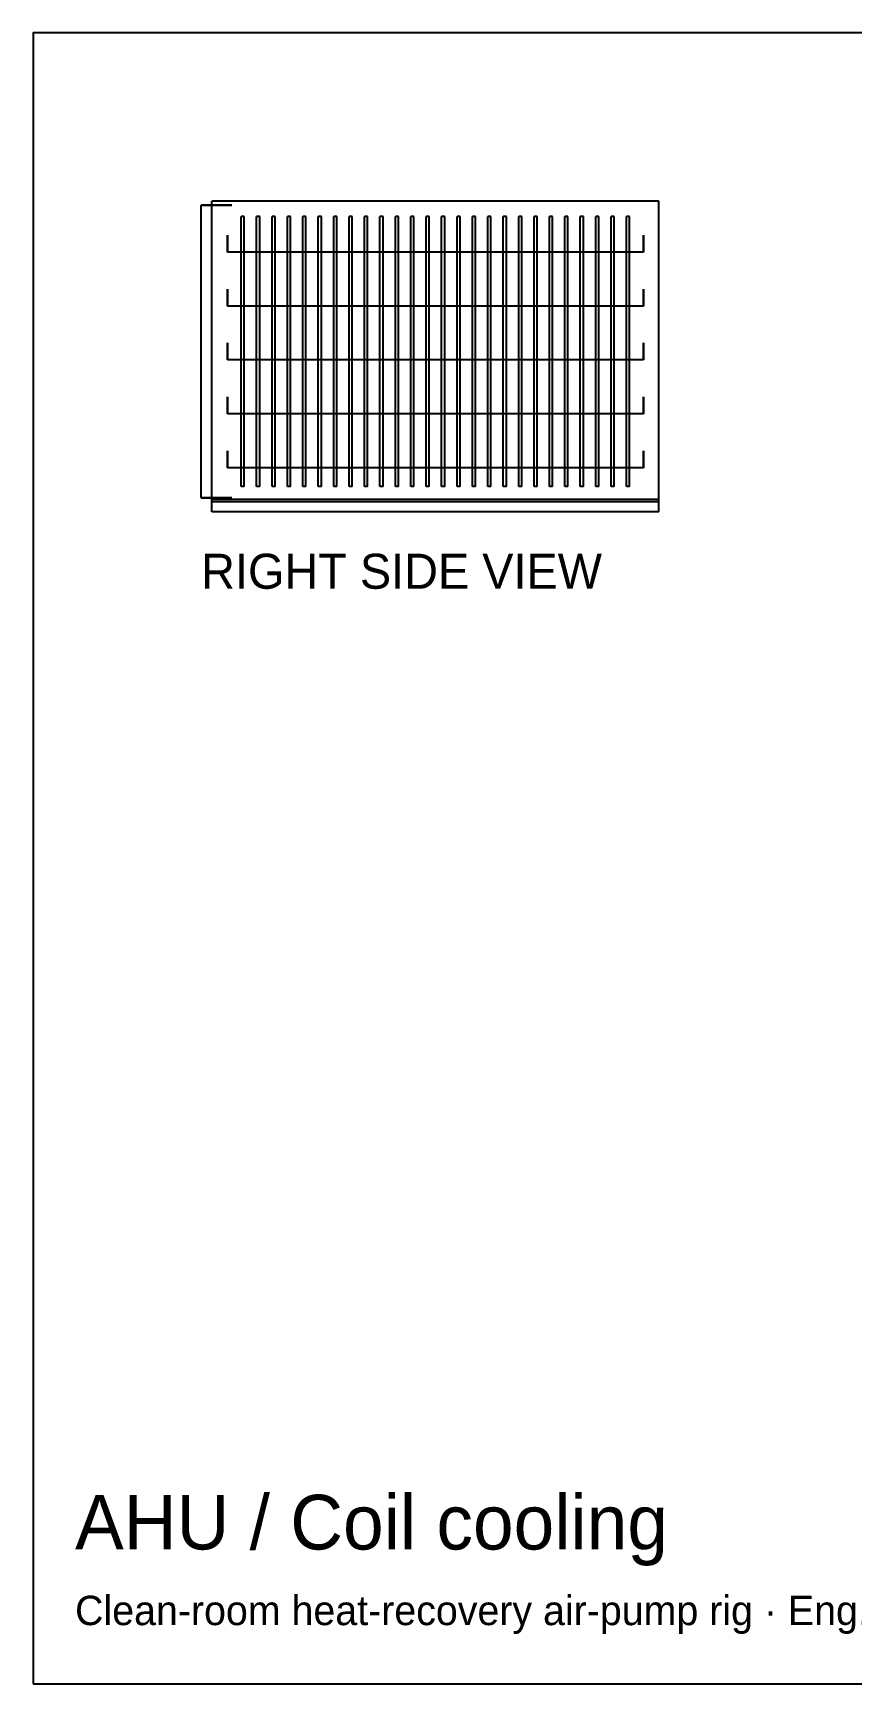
# Model space of a CAD drawing. Header units: millimetres. Extents: x -253 to -131, y -51 to 67.
# Drawn here: x -252.8 to -194.3, y -51 to 66.8 of the extents above; entities that cross this region are included whole.
import ezdxf

# ---------------------------------------------------------------- set-up
doc = ezdxf.new("R2010")
doc.units = ezdxf.units.MM
for name, color, linetype in [('BORDER', 7, 'Continuous'), ('HIDDEN', 8, 'Continuous'), ('TEXT', 5, 'Continuous'), ('VISIBLE', 7, 'Continuous')]:
    doc.layers.add(name, color=color, linetype=linetype)

msp = doc.modelspace()

# ---------------------------------------------------------------- linework, layer by layer
at = {"layer": 'BORDER'}
msp.add_lwpolyline([(-252.77, -51.03), (-167.9, -51.03), (-167.9, 66.81), (-252.77, 66.81)], close=True, dxfattribs=at)
at = {"layer": 'HIDDEN'}
for points in [[(-240.74, 54.53), (-240.77, 54.53)], [(-240.64, 54.53), (-240.74, 54.53)], [(-240.49, 54.53), (-240.64, 54.53)], [(-240.29, 54.53), (-240.49, 54.53)], [(-240.06, 54.53), (-240.29, 54.53)], [(-239.8, 54.53), (-240.06, 54.53)], [(-208.1, 54.8), (-240, 54.8)], [(-240, 33.35), (-240, 54.8)], [(-240, 54.53), (-239.8, 54.53)], [(-239.54, 54.53), (-239.8, 54.53)], [(-239.8, 54.53), (-239.54, 54.53)], [(-239.28, 54.53), (-239.54, 54.53)], [(-239.54, 54.53), (-239.28, 54.53)], [(-239.05, 54.53), (-239.28, 54.53)], [(-239.28, 54.53), (-239.05, 54.53)], [(-238.85, 54.53), (-239.05, 54.53)], [(-239.05, 54.53), (-238.85, 54.53)], [(-238.7, 54.53), (-238.85, 54.53)], [(-238.85, 54.53), (-238.7, 54.53)], [(-238.6, 54.53), (-238.7, 54.53)], [(-238.7, 54.53), (-238.6, 54.53)], [(-238.57, 54.53), (-238.6, 54.53)], [(-238.6, 54.53), (-238.57, 54.53)], [(-208.1, 33.35), (-208.1, 54.8)], [(-237.69, 53.7), (-237.91, 53.7)], [(-237.91, 34.45), (-237.91, 53.7)], [(-237.69, 53.7), (-237.91, 53.7)], [(-237.91, 34.45), (-237.91, 53.7)], [(-237.69, 34.45), (-237.69, 53.7)], [(-237.69, 34.45), (-237.69, 53.7)], [(-236.59, 53.7), (-236.81, 53.7)], [(-236.81, 34.45), (-236.81, 53.7)], [(-236.59, 53.7), (-236.81, 53.7)], [(-236.81, 34.45), (-236.81, 53.7)], [(-236.59, 34.45), (-236.59, 53.7)], [(-236.59, 34.45), (-236.59, 53.7)], [(-235.49, 53.7), (-235.71, 53.7)], [(-235.71, 34.45), (-235.71, 53.7)], [(-235.49, 53.7), (-235.71, 53.7)], [(-235.71, 34.45), (-235.71, 53.7)], [(-235.49, 34.45), (-235.49, 53.7)], [(-235.49, 34.45), (-235.49, 53.7)], [(-234.39, 53.7), (-234.61, 53.7)], [(-234.61, 34.45), (-234.61, 53.7)], [(-234.39, 53.7), (-234.61, 53.7)], [(-234.61, 34.45), (-234.61, 53.7)], [(-234.39, 34.45), (-234.39, 53.7)], [(-234.39, 34.45), (-234.39, 53.7)], [(-233.29, 53.7), (-233.51, 53.7)], [(-233.51, 34.45), (-233.51, 53.7)], [(-233.29, 53.7), (-233.51, 53.7)], [(-233.51, 34.45), (-233.51, 53.7)], [(-233.29, 34.45), (-233.29, 53.7)], [(-233.29, 34.45), (-233.29, 53.7)], [(-232.19, 53.7), (-232.41, 53.7)], [(-232.41, 34.45), (-232.41, 53.7)], [(-232.19, 53.7), (-232.41, 53.7)], [(-232.41, 34.45), (-232.41, 53.7)], [(-232.19, 34.45), (-232.19, 53.7)], [(-232.19, 34.45), (-232.19, 53.7)], [(-231.09, 53.7), (-231.31, 53.7)], [(-231.31, 34.45), (-231.31, 53.7)], [(-231.09, 53.7), (-231.31, 53.7)], [(-231.31, 34.45), (-231.31, 53.7)], [(-231.09, 34.45), (-231.09, 53.7)], [(-231.09, 34.45), (-231.09, 53.7)], [(-229.99, 53.7), (-230.21, 53.7)], [(-230.21, 34.45), (-230.21, 53.7)], [(-229.99, 53.7), (-230.21, 53.7)], [(-230.21, 34.45), (-230.21, 53.7)], [(-229.99, 34.45), (-229.99, 53.7)], [(-229.99, 34.45), (-229.99, 53.7)], [(-228.89, 53.7), (-229.11, 53.7)], [(-229.11, 34.45), (-229.11, 53.7)], [(-228.89, 53.7), (-229.11, 53.7)], [(-229.11, 34.45), (-229.11, 53.7)], [(-228.89, 34.45), (-228.89, 53.7)], [(-228.89, 34.45), (-228.89, 53.7)], [(-227.79, 53.7), (-228.01, 53.7)], [(-228.01, 34.45), (-228.01, 53.7)], [(-227.79, 53.7), (-228.01, 53.7)], [(-228.01, 34.45), (-228.01, 53.7)], [(-227.79, 34.45), (-227.79, 53.7)], [(-227.79, 34.45), (-227.79, 53.7)], [(-226.69, 53.7), (-226.91, 53.7)], [(-226.91, 34.45), (-226.91, 53.7)], [(-226.69, 53.7), (-226.91, 53.7)], [(-226.91, 34.45), (-226.91, 53.7)], [(-226.69, 34.45), (-226.69, 53.7)], [(-226.69, 34.45), (-226.69, 53.7)], [(-225.59, 53.7), (-225.81, 53.7)], [(-225.81, 34.45), (-225.81, 53.7)], [(-225.59, 53.7), (-225.81, 53.7)], [(-225.81, 34.45), (-225.81, 53.7)], [(-225.59, 34.45), (-225.59, 53.7)], [(-225.59, 34.45), (-225.59, 53.7)], [(-224.49, 53.7), (-224.71, 53.7)], [(-224.71, 34.45), (-224.71, 53.7)], [(-224.49, 53.7), (-224.71, 53.7)], [(-224.71, 34.45), (-224.71, 53.7)], [(-224.49, 34.45), (-224.49, 53.7)], [(-224.49, 34.45), (-224.49, 53.7)], [(-223.39, 53.7), (-223.61, 53.7)], [(-223.61, 34.45), (-223.61, 53.7)], [(-223.39, 53.7), (-223.61, 53.7)], [(-223.61, 34.45), (-223.61, 53.7)], [(-223.39, 34.45), (-223.39, 53.7)], [(-223.39, 34.45), (-223.39, 53.7)], [(-222.29, 53.7), (-222.51, 53.7)], [(-222.51, 34.45), (-222.51, 53.7)], [(-222.29, 53.7), (-222.51, 53.7)], [(-222.51, 34.45), (-222.51, 53.7)], [(-222.29, 34.45), (-222.29, 53.7)], [(-222.29, 34.45), (-222.29, 53.7)], [(-221.19, 53.7), (-221.41, 53.7)], [(-221.41, 34.45), (-221.41, 53.7)], [(-221.19, 53.7), (-221.41, 53.7)], [(-221.41, 34.45), (-221.41, 53.7)], [(-221.19, 34.45), (-221.19, 53.7)], [(-221.19, 34.45), (-221.19, 53.7)], [(-220.09, 53.7), (-220.31, 53.7)], [(-220.31, 34.45), (-220.31, 53.7)], [(-220.09, 53.7), (-220.31, 53.7)], [(-220.31, 34.45), (-220.31, 53.7)], [(-220.09, 34.45), (-220.09, 53.7)], [(-220.09, 34.45), (-220.09, 53.7)], [(-218.99, 53.7), (-219.21, 53.7)], [(-219.21, 34.45), (-219.21, 53.7)], [(-218.99, 53.7), (-219.21, 53.7)], [(-219.21, 34.45), (-219.21, 53.7)], [(-218.99, 34.45), (-218.99, 53.7)], [(-218.99, 34.45), (-218.99, 53.7)], [(-217.89, 53.7), (-218.11, 53.7)], [(-218.11, 34.45), (-218.11, 53.7)], [(-217.89, 53.7), (-218.11, 53.7)], [(-218.11, 34.45), (-218.11, 53.7)], [(-217.89, 34.45), (-217.89, 53.7)], [(-217.89, 34.45), (-217.89, 53.7)], [(-216.79, 53.7), (-217.01, 53.7)], [(-217.01, 34.45), (-217.01, 53.7)], [(-216.79, 53.7), (-217.01, 53.7)], [(-217.01, 34.45), (-217.01, 53.7)], [(-216.79, 34.45), (-216.79, 53.7)], [(-216.79, 34.45), (-216.79, 53.7)], [(-215.69, 53.7), (-215.91, 53.7)], [(-215.91, 34.45), (-215.91, 53.7)], [(-215.69, 53.7), (-215.91, 53.7)], [(-215.91, 34.45), (-215.91, 53.7)], [(-215.69, 34.45), (-215.69, 53.7)], [(-215.69, 34.45), (-215.69, 53.7)], [(-214.59, 53.7), (-214.81, 53.7)], [(-214.81, 34.45), (-214.81, 53.7)], [(-214.59, 53.7), (-214.81, 53.7)], [(-214.81, 34.45), (-214.81, 53.7)], [(-214.59, 34.45), (-214.59, 53.7)], [(-214.59, 34.45), (-214.59, 53.7)], [(-213.49, 53.7), (-213.71, 53.7)], [(-213.71, 34.45), (-213.71, 53.7)], [(-213.49, 53.7), (-213.71, 53.7)], [(-213.71, 34.45), (-213.71, 53.7)], [(-213.49, 34.45), (-213.49, 53.7)], [(-213.49, 34.45), (-213.49, 53.7)], [(-212.39, 53.7), (-212.61, 53.7)], [(-212.61, 34.45), (-212.61, 53.7)], [(-212.39, 53.7), (-212.61, 53.7)], [(-212.61, 34.45), (-212.61, 53.7)], [(-212.39, 34.45), (-212.39, 53.7)], [(-212.39, 34.45), (-212.39, 53.7)], [(-211.29, 53.7), (-211.51, 53.7)], [(-211.51, 34.45), (-211.51, 53.7)], [(-211.29, 53.7), (-211.51, 53.7)], [(-211.51, 34.45), (-211.51, 53.7)], [(-211.29, 34.45), (-211.29, 53.7)], [(-211.29, 34.45), (-211.29, 53.7)], [(-210.19, 53.7), (-210.41, 53.7)], [(-210.41, 34.45), (-210.41, 53.7)], [(-210.19, 53.7), (-210.41, 53.7)], [(-210.41, 34.45), (-210.41, 53.7)], [(-210.19, 34.45), (-210.19, 53.7)], [(-210.19, 34.45), (-210.19, 53.7)], [(-238.9, 52.38), (-238.9, 52.37)], [(-238.9, 52.37), (-238.9, 52.38)], [(-238.9, 52.38), (-238.9, 52.37)], [(-238.9, 52.37), (-238.9, 52.38)], [(-238.9, 52.38), (-238.9, 52.37)], [(-238.9, 52.37), (-238.9, 52.38)], [(-238.9, 52.37), (-238.9, 52.32)], [(-238.9, 52.32), (-238.9, 52.37)], [(-238.9, 52.37), (-238.9, 52.32)], [(-238.9, 52.32), (-238.9, 52.37)], [(-238.9, 52.37), (-238.9, 52.32)], [(-238.9, 52.32), (-238.9, 52.37)], [(-238.9, 52.32), (-238.9, 52.23)], [(-238.9, 52.23), (-238.9, 52.32)], [(-238.9, 52.32), (-238.9, 52.23)], [(-238.9, 52.23), (-238.9, 52.32)], [(-238.9, 52.32), (-238.9, 52.23)], [(-238.9, 52.23), (-238.9, 52.32)], [(-238.9, 52.23), (-238.9, 52.12)], [(-238.9, 52.12), (-238.9, 52.23)], [(-238.9, 52.23), (-238.9, 52.12)], [(-238.9, 52.12), (-238.9, 52.23)], [(-238.9, 52.23), (-238.9, 52.12)], [(-238.9, 52.12), (-238.9, 52.23)], [(-238.9, 52.12), (-238.9, 51.99)], [(-238.9, 51.99), (-238.9, 52.12)], [(-238.9, 52.12), (-238.9, 51.99)], [(-238.9, 51.99), (-238.9, 52.12)], [(-238.9, 52.12), (-238.9, 51.99)], [(-238.9, 51.99), (-238.9, 52.12)], [(-238.9, 51.99), (-238.9, 51.85)], [(-238.9, 51.85), (-238.9, 51.99)], [(-238.9, 51.99), (-238.9, 51.85)], [(-238.9, 51.85), (-238.9, 51.99)], [(-238.9, 51.99), (-238.9, 51.85)], [(-238.9, 51.85), (-238.9, 51.99)], [(-238.9, 51.85), (-238.9, 51.71)], [(-238.9, 51.71), (-238.9, 51.85)], [(-238.9, 51.85), (-238.9, 51.71)], [(-238.9, 51.71), (-238.9, 51.85)], [(-238.9, 51.85), (-238.9, 51.71)], [(-238.9, 51.71), (-238.9, 51.85)], [(-209.2, 52.38), (-209.2, 52.37)], [(-209.2, 52.37), (-209.2, 52.38)], [(-209.2, 52.38), (-209.2, 52.37)], [(-209.2, 52.37), (-209.2, 52.38)], [(-209.2, 52.38), (-209.2, 52.37)], [(-209.2, 52.37), (-209.2, 52.38)], [(-209.2, 52.37), (-209.2, 52.32)], [(-209.2, 52.32), (-209.2, 52.37)], [(-209.2, 52.37), (-209.2, 52.32)], [(-209.2, 52.32), (-209.2, 52.37)], [(-209.2, 52.37), (-209.2, 52.32)], [(-209.2, 52.32), (-209.2, 52.37)], [(-209.2, 52.32), (-209.2, 52.23)], [(-209.2, 52.23), (-209.2, 52.32)], [(-209.2, 52.32), (-209.2, 52.23)], [(-209.2, 52.23), (-209.2, 52.32)], [(-209.2, 52.32), (-209.2, 52.23)], [(-209.2, 52.23), (-209.2, 52.32)], [(-209.2, 52.23), (-209.2, 52.12)], [(-209.2, 52.12), (-209.2, 52.23)], [(-209.2, 52.23), (-209.2, 52.12)], [(-209.2, 52.12), (-209.2, 52.23)], [(-209.2, 52.23), (-209.2, 52.12)], [(-209.2, 52.12), (-209.2, 52.23)], [(-209.2, 52.12), (-209.2, 51.99)], [(-209.2, 51.99), (-209.2, 52.12)], [(-209.2, 52.12), (-209.2, 51.99)], [(-209.2, 51.99), (-209.2, 52.12)], [(-209.2, 52.12), (-209.2, 51.99)], [(-209.2, 51.99), (-209.2, 52.12)], [(-209.2, 51.99), (-209.2, 51.85)], [(-209.2, 51.85), (-209.2, 51.99)], [(-209.2, 51.99), (-209.2, 51.85)], [(-209.2, 51.85), (-209.2, 51.99)], [(-209.2, 51.99), (-209.2, 51.85)], [(-209.2, 51.85), (-209.2, 51.99)], [(-209.2, 51.85), (-209.2, 51.71)], [(-209.2, 51.71), (-209.2, 51.85)], [(-209.2, 51.85), (-209.2, 51.71)], [(-209.2, 51.71), (-209.2, 51.85)], [(-209.2, 51.85), (-209.2, 51.71)], [(-209.2, 51.71), (-209.2, 51.85)], [(-238.9, 51.71), (-238.9, 51.57)], [(-238.9, 51.57), (-238.9, 51.71)], [(-238.9, 51.71), (-238.9, 51.57)], [(-238.9, 51.57), (-238.9, 51.71)], [(-238.9, 51.71), (-238.9, 51.57)], [(-238.9, 51.57), (-238.9, 51.71)], [(-238.9, 51.57), (-238.9, 51.44)], [(-238.9, 51.44), (-238.9, 51.57)], [(-238.9, 51.57), (-238.9, 51.44)], [(-238.9, 51.44), (-238.9, 51.57)], [(-238.9, 51.57), (-238.9, 51.44)], [(-238.9, 51.44), (-238.9, 51.57)], [(-238.9, 51.44), (-238.9, 51.33)], [(-238.9, 51.33), (-238.9, 51.44)], [(-238.9, 51.44), (-238.9, 51.33)], [(-238.9, 51.33), (-238.9, 51.44)], [(-238.9, 51.44), (-238.9, 51.33)], [(-238.9, 51.33), (-238.9, 51.44)], [(-238.9, 51.33), (-238.9, 51.24)], [(-238.9, 51.24), (-238.9, 51.33)], [(-238.9, 51.33), (-238.9, 51.24)], [(-238.9, 51.24), (-238.9, 51.33)], [(-238.9, 51.33), (-238.9, 51.24)], [(-238.9, 51.24), (-238.9, 51.33)], [(-238.9, 51.24), (-238.9, 51.19)], [(-238.9, 51.19), (-238.9, 51.24)], [(-238.9, 51.24), (-238.9, 51.19)], [(-238.9, 51.19), (-238.9, 51.24)], [(-238.9, 51.24), (-238.9, 51.19)], [(-238.9, 51.19), (-238.9, 51.24)], [(-238.9, 51.19), (-238.9, 51.17)], [(-238.9, 51.17), (-238.9, 51.19)], [(-238.9, 51.19), (-238.9, 51.17)], [(-238.9, 51.17), (-238.9, 51.19)], [(-238.9, 51.19), (-238.9, 51.17)], [(-238.9, 51.17), (-238.9, 51.19)], [(-209.2, 51.17), (-238.9, 51.17)], [(-209.2, 51.17), (-238.9, 51.17)], [(-209.2, 51.17), (-238.9, 51.17)], [(-209.2, 51.71), (-209.2, 51.57)], [(-209.2, 51.57), (-209.2, 51.71)], [(-209.2, 51.71), (-209.2, 51.57)], [(-209.2, 51.57), (-209.2, 51.71)], [(-209.2, 51.71), (-209.2, 51.57)], [(-209.2, 51.57), (-209.2, 51.71)], [(-209.2, 51.57), (-209.2, 51.44)], [(-209.2, 51.44), (-209.2, 51.57)], [(-209.2, 51.57), (-209.2, 51.44)], [(-209.2, 51.44), (-209.2, 51.57)], [(-209.2, 51.57), (-209.2, 51.44)], [(-209.2, 51.44), (-209.2, 51.57)], [(-209.2, 51.44), (-209.2, 51.33)], [(-209.2, 51.33), (-209.2, 51.44)], [(-209.2, 51.44), (-209.2, 51.33)], [(-209.2, 51.33), (-209.2, 51.44)], [(-209.2, 51.44), (-209.2, 51.33)], [(-209.2, 51.33), (-209.2, 51.44)], [(-209.2, 51.33), (-209.2, 51.24)], [(-209.2, 51.24), (-209.2, 51.33)], [(-209.2, 51.33), (-209.2, 51.24)], [(-209.2, 51.24), (-209.2, 51.33)], [(-209.2, 51.33), (-209.2, 51.24)], [(-209.2, 51.24), (-209.2, 51.33)], [(-209.2, 51.24), (-209.2, 51.19)], [(-209.2, 51.19), (-209.2, 51.24)], [(-209.2, 51.24), (-209.2, 51.19)], [(-209.2, 51.19), (-209.2, 51.24)], [(-209.2, 51.24), (-209.2, 51.19)], [(-209.2, 51.19), (-209.2, 51.24)], [(-209.2, 51.19), (-209.2, 51.17)], [(-209.2, 51.17), (-209.2, 51.19)], [(-209.2, 51.19), (-209.2, 51.17)], [(-209.2, 51.17), (-209.2, 51.19)], [(-209.2, 51.19), (-209.2, 51.17)], [(-209.2, 51.17), (-209.2, 51.19)], [(-238.9, 48.53), (-238.9, 48.52)], [(-238.9, 48.52), (-238.9, 48.53)], [(-238.9, 48.53), (-238.9, 48.52)], [(-238.9, 48.52), (-238.9, 48.53)], [(-238.9, 48.53), (-238.9, 48.52)], [(-238.9, 48.52), (-238.9, 48.53)], [(-238.9, 48.52), (-238.9, 48.47)], [(-238.9, 48.47), (-238.9, 48.52)], [(-238.9, 48.52), (-238.9, 48.47)], [(-238.9, 48.47), (-238.9, 48.52)], [(-238.9, 48.52), (-238.9, 48.47)], [(-238.9, 48.47), (-238.9, 48.52)], [(-238.9, 48.47), (-238.9, 48.38)], [(-238.9, 48.38), (-238.9, 48.47)], [(-238.9, 48.47), (-238.9, 48.38)], [(-238.9, 48.38), (-238.9, 48.47)], [(-238.9, 48.47), (-238.9, 48.38)], [(-238.9, 48.38), (-238.9, 48.47)], [(-238.9, 48.38), (-238.9, 48.27)], [(-238.9, 48.27), (-238.9, 48.38)], [(-238.9, 48.38), (-238.9, 48.27)], [(-238.9, 48.27), (-238.9, 48.38)], [(-238.9, 48.38), (-238.9, 48.27)], [(-238.9, 48.27), (-238.9, 48.38)], [(-209.2, 48.53), (-209.2, 48.52)], [(-209.2, 48.52), (-209.2, 48.53)], [(-209.2, 48.53), (-209.2, 48.52)], [(-209.2, 48.52), (-209.2, 48.53)], [(-209.2, 48.53), (-209.2, 48.52)], [(-209.2, 48.52), (-209.2, 48.53)], [(-209.2, 48.52), (-209.2, 48.47)], [(-209.2, 48.47), (-209.2, 48.52)], [(-209.2, 48.52), (-209.2, 48.47)], [(-209.2, 48.47), (-209.2, 48.52)], [(-209.2, 48.52), (-209.2, 48.47)], [(-209.2, 48.47), (-209.2, 48.52)], [(-209.2, 48.47), (-209.2, 48.38)], [(-209.2, 48.38), (-209.2, 48.47)], [(-209.2, 48.47), (-209.2, 48.38)], [(-209.2, 48.38), (-209.2, 48.47)], [(-209.2, 48.47), (-209.2, 48.38)], [(-209.2, 48.38), (-209.2, 48.47)], [(-209.2, 48.38), (-209.2, 48.27)], [(-209.2, 48.27), (-209.2, 48.38)], [(-209.2, 48.38), (-209.2, 48.27)], [(-209.2, 48.27), (-209.2, 48.38)], [(-209.2, 48.38), (-209.2, 48.27)], [(-209.2, 48.27), (-209.2, 48.38)], [(-238.9, 48.27), (-238.9, 48.14)], [(-238.9, 48.14), (-238.9, 48.27)], [(-238.9, 48.27), (-238.9, 48.14)], [(-238.9, 48.14), (-238.9, 48.27)], [(-238.9, 48.27), (-238.9, 48.14)], [(-238.9, 48.14), (-238.9, 48.27)], [(-238.9, 48.14), (-238.9, 48)], [(-238.9, 48), (-238.9, 48.14)], [(-238.9, 48.14), (-238.9, 48)], [(-238.9, 48), (-238.9, 48.14)], [(-238.9, 48.14), (-238.9, 48)], [(-238.9, 48), (-238.9, 48.14)], [(-238.9, 48), (-238.9, 47.86)], [(-238.9, 47.86), (-238.9, 48)], [(-238.9, 48), (-238.9, 47.86)], [(-238.9, 47.86), (-238.9, 48)], [(-238.9, 48), (-238.9, 47.86)], [(-238.9, 47.86), (-238.9, 48)], [(-238.9, 47.86), (-238.9, 47.72)], [(-238.9, 47.72), (-238.9, 47.86)], [(-238.9, 47.86), (-238.9, 47.72)], [(-238.9, 47.72), (-238.9, 47.86)], [(-238.9, 47.86), (-238.9, 47.72)], [(-238.9, 47.72), (-238.9, 47.86)], [(-238.9, 47.72), (-238.9, 47.59)], [(-238.9, 47.59), (-238.9, 47.72)], [(-238.9, 47.72), (-238.9, 47.59)], [(-238.9, 47.59), (-238.9, 47.72)], [(-238.9, 47.72), (-238.9, 47.59)], [(-238.9, 47.59), (-238.9, 47.72)], [(-238.9, 47.59), (-238.9, 47.48)], [(-238.9, 47.48), (-238.9, 47.59)], [(-238.9, 47.59), (-238.9, 47.48)], [(-238.9, 47.48), (-238.9, 47.59)], [(-238.9, 47.59), (-238.9, 47.48)], [(-238.9, 47.48), (-238.9, 47.59)], [(-238.9, 47.48), (-238.9, 47.39)], [(-238.9, 47.39), (-238.9, 47.48)], [(-238.9, 47.48), (-238.9, 47.39)], [(-238.9, 47.39), (-238.9, 47.48)], [(-238.9, 47.48), (-238.9, 47.39)], [(-238.9, 47.39), (-238.9, 47.48)], [(-238.9, 47.39), (-238.9, 47.34)], [(-238.9, 47.34), (-238.9, 47.39)], [(-238.9, 47.39), (-238.9, 47.34)], [(-238.9, 47.34), (-238.9, 47.39)], [(-238.9, 47.39), (-238.9, 47.34)], [(-238.9, 47.34), (-238.9, 47.39)], [(-238.9, 47.34), (-238.9, 47.32)], [(-238.9, 47.32), (-238.9, 47.34)], [(-238.9, 47.34), (-238.9, 47.32)], [(-238.9, 47.32), (-238.9, 47.34)], [(-238.9, 47.34), (-238.9, 47.32)], [(-238.9, 47.32), (-238.9, 47.34)], [(-209.2, 47.32), (-238.9, 47.32)], [(-209.2, 47.32), (-238.9, 47.32)], [(-209.2, 47.32), (-238.9, 47.32)], [(-209.2, 48.27), (-209.2, 48.14)], [(-209.2, 48.14), (-209.2, 48.27)], [(-209.2, 48.27), (-209.2, 48.14)], [(-209.2, 48.14), (-209.2, 48.27)], [(-209.2, 48.27), (-209.2, 48.14)], [(-209.2, 48.14), (-209.2, 48.27)], [(-209.2, 48.14), (-209.2, 48)], [(-209.2, 48), (-209.2, 48.14)], [(-209.2, 48.14), (-209.2, 48)], [(-209.2, 48), (-209.2, 48.14)], [(-209.2, 48.14), (-209.2, 48)], [(-209.2, 48), (-209.2, 48.14)], [(-209.2, 48), (-209.2, 47.86)], [(-209.2, 47.86), (-209.2, 48)], [(-209.2, 48), (-209.2, 47.86)], [(-209.2, 47.86), (-209.2, 48)], [(-209.2, 48), (-209.2, 47.86)], [(-209.2, 47.86), (-209.2, 48)], [(-209.2, 47.86), (-209.2, 47.72)], [(-209.2, 47.72), (-209.2, 47.86)], [(-209.2, 47.86), (-209.2, 47.72)], [(-209.2, 47.72), (-209.2, 47.86)], [(-209.2, 47.86), (-209.2, 47.72)], [(-209.2, 47.72), (-209.2, 47.86)], [(-209.2, 47.72), (-209.2, 47.59)], [(-209.2, 47.59), (-209.2, 47.72)], [(-209.2, 47.72), (-209.2, 47.59)], [(-209.2, 47.59), (-209.2, 47.72)], [(-209.2, 47.72), (-209.2, 47.59)], [(-209.2, 47.59), (-209.2, 47.72)], [(-209.2, 47.59), (-209.2, 47.48)], [(-209.2, 47.48), (-209.2, 47.59)], [(-209.2, 47.59), (-209.2, 47.48)], [(-209.2, 47.48), (-209.2, 47.59)], [(-209.2, 47.59), (-209.2, 47.48)], [(-209.2, 47.48), (-209.2, 47.59)], [(-209.2, 47.48), (-209.2, 47.39)], [(-209.2, 47.39), (-209.2, 47.48)], [(-209.2, 47.48), (-209.2, 47.39)], [(-209.2, 47.39), (-209.2, 47.48)], [(-209.2, 47.48), (-209.2, 47.39)], [(-209.2, 47.39), (-209.2, 47.48)], [(-209.2, 47.39), (-209.2, 47.34)], [(-209.2, 47.34), (-209.2, 47.39)], [(-209.2, 47.39), (-209.2, 47.34)], [(-209.2, 47.34), (-209.2, 47.39)], [(-209.2, 47.39), (-209.2, 47.34)], [(-209.2, 47.34), (-209.2, 47.39)], [(-209.2, 47.34), (-209.2, 47.32)], [(-209.2, 47.32), (-209.2, 47.34)], [(-209.2, 47.34), (-209.2, 47.32)], [(-209.2, 47.32), (-209.2, 47.34)], [(-209.2, 47.34), (-209.2, 47.32)], [(-209.2, 47.32), (-209.2, 47.34)], [(-238.9, 44.69), (-238.9, 44.67)], [(-238.9, 44.67), (-238.9, 44.69)], [(-238.9, 44.69), (-238.9, 44.67)], [(-238.9, 44.67), (-238.9, 44.69)], [(-238.9, 44.69), (-238.9, 44.67)], [(-238.9, 44.67), (-238.9, 44.69)], [(-238.9, 44.67), (-238.9, 44.62)], [(-238.9, 44.62), (-238.9, 44.67)], [(-238.9, 44.67), (-238.9, 44.62)], [(-238.9, 44.62), (-238.9, 44.67)], [(-238.9, 44.67), (-238.9, 44.62)], [(-238.9, 44.62), (-238.9, 44.67)], [(-238.9, 44.62), (-238.9, 44.53)], [(-238.9, 44.53), (-238.9, 44.62)], [(-238.9, 44.62), (-238.9, 44.53)], [(-238.9, 44.53), (-238.9, 44.62)], [(-238.9, 44.62), (-238.9, 44.53)], [(-238.9, 44.53), (-238.9, 44.62)], [(-238.9, 44.53), (-238.9, 44.42)], [(-238.9, 44.42), (-238.9, 44.53)], [(-238.9, 44.53), (-238.9, 44.42)], [(-238.9, 44.42), (-238.9, 44.53)], [(-238.9, 44.53), (-238.9, 44.42)], [(-238.9, 44.42), (-238.9, 44.53)], [(-238.9, 44.42), (-238.9, 44.29)], [(-238.9, 44.29), (-238.9, 44.42)], [(-238.9, 44.42), (-238.9, 44.29)], [(-238.9, 44.29), (-238.9, 44.42)], [(-238.9, 44.42), (-238.9, 44.29)], [(-238.9, 44.29), (-238.9, 44.42)], [(-238.9, 44.29), (-238.9, 44.15)], [(-238.9, 44.15), (-238.9, 44.29)], [(-238.9, 44.29), (-238.9, 44.15)], [(-238.9, 44.15), (-238.9, 44.29)], [(-238.9, 44.29), (-238.9, 44.15)], [(-238.9, 44.15), (-238.9, 44.29)], [(-238.9, 44.15), (-238.9, 44.01)], [(-238.9, 44.01), (-238.9, 44.15)], [(-238.9, 44.15), (-238.9, 44.01)], [(-238.9, 44.01), (-238.9, 44.15)], [(-238.9, 44.15), (-238.9, 44.01)], [(-238.9, 44.01), (-238.9, 44.15)], [(-238.9, 44.01), (-238.9, 43.87)], [(-238.9, 43.87), (-238.9, 44.01)], [(-238.9, 44.01), (-238.9, 43.87)], [(-238.9, 43.87), (-238.9, 44.01)], [(-238.9, 44.01), (-238.9, 43.87)], [(-238.9, 43.87), (-238.9, 44.01)], [(-238.9, 43.87), (-238.9, 43.74)], [(-238.9, 43.74), (-238.9, 43.87)], [(-238.9, 43.87), (-238.9, 43.74)], [(-238.9, 43.74), (-238.9, 43.87)], [(-238.9, 43.87), (-238.9, 43.74)], [(-238.9, 43.74), (-238.9, 43.87)], [(-238.9, 43.74), (-238.9, 43.63)], [(-238.9, 43.63), (-238.9, 43.74)], [(-238.9, 43.74), (-238.9, 43.63)], [(-238.9, 43.63), (-238.9, 43.74)], [(-238.9, 43.74), (-238.9, 43.63)], [(-238.9, 43.63), (-238.9, 43.74)], [(-238.9, 43.63), (-238.9, 43.54)], [(-238.9, 43.54), (-238.9, 43.63)], [(-238.9, 43.63), (-238.9, 43.54)], [(-238.9, 43.54), (-238.9, 43.63)], [(-238.9, 43.63), (-238.9, 43.54)], [(-238.9, 43.54), (-238.9, 43.63)], [(-209.2, 44.69), (-209.2, 44.67)], [(-209.2, 44.67), (-209.2, 44.69)], [(-209.2, 44.69), (-209.2, 44.67)], [(-209.2, 44.67), (-209.2, 44.69)], [(-209.2, 44.69), (-209.2, 44.67)], [(-209.2, 44.67), (-209.2, 44.69)], [(-209.2, 44.67), (-209.2, 44.62)], [(-209.2, 44.62), (-209.2, 44.67)], [(-209.2, 44.67), (-209.2, 44.62)], [(-209.2, 44.62), (-209.2, 44.67)], [(-209.2, 44.67), (-209.2, 44.62)], [(-209.2, 44.62), (-209.2, 44.67)], [(-209.2, 44.62), (-209.2, 44.53)], [(-209.2, 44.53), (-209.2, 44.62)], [(-209.2, 44.62), (-209.2, 44.53)], [(-209.2, 44.53), (-209.2, 44.62)], [(-209.2, 44.62), (-209.2, 44.53)], [(-209.2, 44.53), (-209.2, 44.62)], [(-209.2, 44.53), (-209.2, 44.42)], [(-209.2, 44.42), (-209.2, 44.53)], [(-209.2, 44.53), (-209.2, 44.42)], [(-209.2, 44.42), (-209.2, 44.53)], [(-209.2, 44.53), (-209.2, 44.42)], [(-209.2, 44.42), (-209.2, 44.53)], [(-209.2, 44.42), (-209.2, 44.29)], [(-209.2, 44.29), (-209.2, 44.42)], [(-209.2, 44.42), (-209.2, 44.29)], [(-209.2, 44.29), (-209.2, 44.42)], [(-209.2, 44.42), (-209.2, 44.29)], [(-209.2, 44.29), (-209.2, 44.42)], [(-209.2, 44.29), (-209.2, 44.15)], [(-209.2, 44.15), (-209.2, 44.29)], [(-209.2, 44.29), (-209.2, 44.15)], [(-209.2, 44.15), (-209.2, 44.29)], [(-209.2, 44.29), (-209.2, 44.15)], [(-209.2, 44.15), (-209.2, 44.29)], [(-209.2, 44.15), (-209.2, 44.01)], [(-209.2, 44.01), (-209.2, 44.15)], [(-209.2, 44.15), (-209.2, 44.01)], [(-209.2, 44.01), (-209.2, 44.15)], [(-209.2, 44.15), (-209.2, 44.01)], [(-209.2, 44.01), (-209.2, 44.15)], [(-209.2, 44.01), (-209.2, 43.87)], [(-209.2, 43.87), (-209.2, 44.01)], [(-209.2, 44.01), (-209.2, 43.87)], [(-209.2, 43.87), (-209.2, 44.01)], [(-209.2, 44.01), (-209.2, 43.87)], [(-209.2, 43.87), (-209.2, 44.01)], [(-209.2, 43.87), (-209.2, 43.74)], [(-209.2, 43.74), (-209.2, 43.87)], [(-209.2, 43.87), (-209.2, 43.74)], [(-209.2, 43.74), (-209.2, 43.87)], [(-209.2, 43.87), (-209.2, 43.74)], [(-209.2, 43.74), (-209.2, 43.87)], [(-209.2, 43.74), (-209.2, 43.63)], [(-209.2, 43.63), (-209.2, 43.74)], [(-209.2, 43.74), (-209.2, 43.63)], [(-209.2, 43.63), (-209.2, 43.74)], [(-209.2, 43.74), (-209.2, 43.63)], [(-209.2, 43.63), (-209.2, 43.74)], [(-209.2, 43.63), (-209.2, 43.54)], [(-209.2, 43.54), (-209.2, 43.63)], [(-209.2, 43.63), (-209.2, 43.54)], [(-209.2, 43.54), (-209.2, 43.63)], [(-209.2, 43.63), (-209.2, 43.54)], [(-209.2, 43.54), (-209.2, 43.63)], [(-238.9, 43.54), (-238.9, 43.49)], [(-238.9, 43.49), (-238.9, 43.54)], [(-238.9, 43.54), (-238.9, 43.49)], [(-238.9, 43.49), (-238.9, 43.54)], [(-238.9, 43.54), (-238.9, 43.49)], [(-238.9, 43.49), (-238.9, 43.54)], [(-238.9, 43.49), (-238.9, 43.48)], [(-238.9, 43.48), (-238.9, 43.49)], [(-238.9, 43.49), (-238.9, 43.48)], [(-238.9, 43.48), (-238.9, 43.49)], [(-238.9, 43.49), (-238.9, 43.48)], [(-238.9, 43.48), (-238.9, 43.49)], [(-209.2, 43.48), (-238.9, 43.48)], [(-209.2, 43.48), (-238.9, 43.48)], [(-209.2, 43.48), (-238.9, 43.48)], [(-209.2, 43.54), (-209.2, 43.49)], [(-209.2, 43.49), (-209.2, 43.54)], [(-209.2, 43.54), (-209.2, 43.49)], [(-209.2, 43.49), (-209.2, 43.54)], [(-209.2, 43.54), (-209.2, 43.49)], [(-209.2, 43.49), (-209.2, 43.54)], [(-209.2, 43.49), (-209.2, 43.48)], [(-209.2, 43.48), (-209.2, 43.49)], [(-209.2, 43.49), (-209.2, 43.48)], [(-209.2, 43.48), (-209.2, 43.49)], [(-209.2, 43.49), (-209.2, 43.48)], [(-209.2, 43.48), (-209.2, 43.49)], [(-238.9, 40.84), (-238.9, 40.82)], [(-238.9, 40.82), (-238.9, 40.84)], [(-238.9, 40.84), (-238.9, 40.82)], [(-238.9, 40.82), (-238.9, 40.84)], [(-238.9, 40.84), (-238.9, 40.82)], [(-238.9, 40.82), (-238.9, 40.84)], [(-238.9, 40.82), (-238.9, 40.77)], [(-238.9, 40.77), (-238.9, 40.82)], [(-238.9, 40.82), (-238.9, 40.77)], [(-238.9, 40.77), (-238.9, 40.82)], [(-238.9, 40.82), (-238.9, 40.77)], [(-238.9, 40.77), (-238.9, 40.82)], [(-238.9, 40.77), (-238.9, 40.68)], [(-238.9, 40.68), (-238.9, 40.77)], [(-238.9, 40.77), (-238.9, 40.68)], [(-238.9, 40.68), (-238.9, 40.77)], [(-238.9, 40.77), (-238.9, 40.68)], [(-238.9, 40.68), (-238.9, 40.77)], [(-238.9, 40.68), (-238.9, 40.57)], [(-238.9, 40.57), (-238.9, 40.68)], [(-238.9, 40.68), (-238.9, 40.57)], [(-238.9, 40.57), (-238.9, 40.68)], [(-238.9, 40.68), (-238.9, 40.57)], [(-238.9, 40.57), (-238.9, 40.68)], [(-238.9, 40.57), (-238.9, 40.44)], [(-238.9, 40.44), (-238.9, 40.57)], [(-238.9, 40.57), (-238.9, 40.44)], [(-238.9, 40.44), (-238.9, 40.57)], [(-238.9, 40.57), (-238.9, 40.44)], [(-238.9, 40.44), (-238.9, 40.57)], [(-238.9, 40.44), (-238.9, 40.3)], [(-238.9, 40.3), (-238.9, 40.44)], [(-238.9, 40.44), (-238.9, 40.3)], [(-238.9, 40.3), (-238.9, 40.44)], [(-238.9, 40.44), (-238.9, 40.3)], [(-238.9, 40.3), (-238.9, 40.44)], [(-238.9, 40.3), (-238.9, 40.16)], [(-238.9, 40.16), (-238.9, 40.3)], [(-238.9, 40.3), (-238.9, 40.16)], [(-238.9, 40.16), (-238.9, 40.3)], [(-238.9, 40.3), (-238.9, 40.16)], [(-238.9, 40.16), (-238.9, 40.3)], [(-238.9, 40.16), (-238.9, 40.02)], [(-238.9, 40.02), (-238.9, 40.16)], [(-238.9, 40.16), (-238.9, 40.02)], [(-238.9, 40.02), (-238.9, 40.16)], [(-238.9, 40.16), (-238.9, 40.02)], [(-238.9, 40.02), (-238.9, 40.16)], [(-209.2, 40.84), (-209.2, 40.82)], [(-209.2, 40.82), (-209.2, 40.84)], [(-209.2, 40.84), (-209.2, 40.82)], [(-209.2, 40.82), (-209.2, 40.84)], [(-209.2, 40.84), (-209.2, 40.82)], [(-209.2, 40.82), (-209.2, 40.84)], [(-209.2, 40.82), (-209.2, 40.77)], [(-209.2, 40.77), (-209.2, 40.82)], [(-209.2, 40.82), (-209.2, 40.77)], [(-209.2, 40.77), (-209.2, 40.82)], [(-209.2, 40.82), (-209.2, 40.77)], [(-209.2, 40.77), (-209.2, 40.82)], [(-209.2, 40.77), (-209.2, 40.68)], [(-209.2, 40.68), (-209.2, 40.77)], [(-209.2, 40.77), (-209.2, 40.68)], [(-209.2, 40.68), (-209.2, 40.77)], [(-209.2, 40.77), (-209.2, 40.68)], [(-209.2, 40.68), (-209.2, 40.77)], [(-209.2, 40.68), (-209.2, 40.57)], [(-209.2, 40.57), (-209.2, 40.68)], [(-209.2, 40.68), (-209.2, 40.57)], [(-209.2, 40.57), (-209.2, 40.68)], [(-209.2, 40.68), (-209.2, 40.57)], [(-209.2, 40.57), (-209.2, 40.68)], [(-209.2, 40.57), (-209.2, 40.44)], [(-209.2, 40.44), (-209.2, 40.57)], [(-209.2, 40.57), (-209.2, 40.44)], [(-209.2, 40.44), (-209.2, 40.57)], [(-209.2, 40.57), (-209.2, 40.44)], [(-209.2, 40.44), (-209.2, 40.57)], [(-209.2, 40.44), (-209.2, 40.3)], [(-209.2, 40.3), (-209.2, 40.44)], [(-209.2, 40.44), (-209.2, 40.3)], [(-209.2, 40.3), (-209.2, 40.44)], [(-209.2, 40.44), (-209.2, 40.3)], [(-209.2, 40.3), (-209.2, 40.44)], [(-209.2, 40.3), (-209.2, 40.16)], [(-209.2, 40.16), (-209.2, 40.3)], [(-209.2, 40.3), (-209.2, 40.16)], [(-209.2, 40.16), (-209.2, 40.3)], [(-209.2, 40.3), (-209.2, 40.16)], [(-209.2, 40.16), (-209.2, 40.3)], [(-209.2, 40.16), (-209.2, 40.02)], [(-209.2, 40.02), (-209.2, 40.16)], [(-209.2, 40.16), (-209.2, 40.02)], [(-209.2, 40.02), (-209.2, 40.16)], [(-209.2, 40.16), (-209.2, 40.02)], [(-209.2, 40.02), (-209.2, 40.16)], [(-238.9, 40.02), (-238.9, 39.89)], [(-238.9, 39.89), (-238.9, 40.02)], [(-238.9, 40.02), (-238.9, 39.89)], [(-238.9, 39.89), (-238.9, 40.02)], [(-238.9, 40.02), (-238.9, 39.89)], [(-238.9, 39.89), (-238.9, 40.02)], [(-238.9, 39.89), (-238.9, 39.78)], [(-238.9, 39.78), (-238.9, 39.89)], [(-238.9, 39.89), (-238.9, 39.78)], [(-238.9, 39.78), (-238.9, 39.89)], [(-238.9, 39.89), (-238.9, 39.78)], [(-238.9, 39.78), (-238.9, 39.89)], [(-238.9, 39.78), (-238.9, 39.69)], [(-238.9, 39.69), (-238.9, 39.78)], [(-238.9, 39.78), (-238.9, 39.69)], [(-238.9, 39.69), (-238.9, 39.78)], [(-238.9, 39.78), (-238.9, 39.69)], [(-238.9, 39.69), (-238.9, 39.78)], [(-238.9, 39.69), (-238.9, 39.64)], [(-238.9, 39.64), (-238.9, 39.69)], [(-238.9, 39.69), (-238.9, 39.64)], [(-238.9, 39.64), (-238.9, 39.69)], [(-238.9, 39.69), (-238.9, 39.64)], [(-238.9, 39.64), (-238.9, 39.69)], [(-238.9, 39.64), (-238.9, 39.62)], [(-238.9, 39.62), (-238.9, 39.64)], [(-238.9, 39.64), (-238.9, 39.62)], [(-238.9, 39.62), (-238.9, 39.64)], [(-238.9, 39.64), (-238.9, 39.62)], [(-238.9, 39.62), (-238.9, 39.64)], [(-209.2, 39.62), (-238.9, 39.62)], [(-209.2, 39.62), (-238.9, 39.62)], [(-209.2, 39.62), (-238.9, 39.62)], [(-209.2, 40.02), (-209.2, 39.89)], [(-209.2, 39.89), (-209.2, 40.02)], [(-209.2, 40.02), (-209.2, 39.89)], [(-209.2, 39.89), (-209.2, 40.02)], [(-209.2, 40.02), (-209.2, 39.89)], [(-209.2, 39.89), (-209.2, 40.02)], [(-209.2, 39.89), (-209.2, 39.78)], [(-209.2, 39.78), (-209.2, 39.89)], [(-209.2, 39.89), (-209.2, 39.78)], [(-209.2, 39.78), (-209.2, 39.89)], [(-209.2, 39.89), (-209.2, 39.78)], [(-209.2, 39.78), (-209.2, 39.89)], [(-209.2, 39.78), (-209.2, 39.69)], [(-209.2, 39.69), (-209.2, 39.78)], [(-209.2, 39.78), (-209.2, 39.69)], [(-209.2, 39.69), (-209.2, 39.78)], [(-209.2, 39.78), (-209.2, 39.69)], [(-209.2, 39.69), (-209.2, 39.78)], [(-209.2, 39.69), (-209.2, 39.64)], [(-209.2, 39.64), (-209.2, 39.69)], [(-209.2, 39.69), (-209.2, 39.64)], [(-209.2, 39.64), (-209.2, 39.69)], [(-209.2, 39.69), (-209.2, 39.64)], [(-209.2, 39.64), (-209.2, 39.69)], [(-209.2, 39.64), (-209.2, 39.62)], [(-209.2, 39.62), (-209.2, 39.64)], [(-209.2, 39.64), (-209.2, 39.62)], [(-209.2, 39.62), (-209.2, 39.64)], [(-209.2, 39.64), (-209.2, 39.62)], [(-209.2, 39.62), (-209.2, 39.64)], [(-238.9, 36.98), (-238.9, 36.97)], [(-238.9, 36.97), (-238.9, 36.98)], [(-238.9, 36.98), (-238.9, 36.97)], [(-238.9, 36.97), (-238.9, 36.98)], [(-238.9, 36.98), (-238.9, 36.97)], [(-238.9, 36.97), (-238.9, 36.98)], [(-238.9, 36.97), (-238.9, 36.92)], [(-238.9, 36.92), (-238.9, 36.97)], [(-238.9, 36.97), (-238.9, 36.92)], [(-238.9, 36.92), (-238.9, 36.97)], [(-238.9, 36.97), (-238.9, 36.92)], [(-238.9, 36.92), (-238.9, 36.97)], [(-238.9, 36.92), (-238.9, 36.83)], [(-238.9, 36.83), (-238.9, 36.92)], [(-238.9, 36.92), (-238.9, 36.83)], [(-238.9, 36.83), (-238.9, 36.92)], [(-238.9, 36.92), (-238.9, 36.83)], [(-238.9, 36.83), (-238.9, 36.92)], [(-238.9, 36.83), (-238.9, 36.72)], [(-238.9, 36.72), (-238.9, 36.83)], [(-238.9, 36.83), (-238.9, 36.72)], [(-238.9, 36.72), (-238.9, 36.83)], [(-238.9, 36.83), (-238.9, 36.72)], [(-238.9, 36.72), (-238.9, 36.83)], [(-238.9, 36.72), (-238.9, 36.59)], [(-238.9, 36.59), (-238.9, 36.72)], [(-238.9, 36.72), (-238.9, 36.59)], [(-238.9, 36.59), (-238.9, 36.72)], [(-238.9, 36.72), (-238.9, 36.59)], [(-238.9, 36.59), (-238.9, 36.72)], [(-238.9, 36.59), (-238.9, 36.45)], [(-238.9, 36.45), (-238.9, 36.59)], [(-238.9, 36.59), (-238.9, 36.45)], [(-238.9, 36.45), (-238.9, 36.59)], [(-238.9, 36.59), (-238.9, 36.45)], [(-238.9, 36.45), (-238.9, 36.59)], [(-209.2, 36.98), (-209.2, 36.97)], [(-209.2, 36.97), (-209.2, 36.98)], [(-209.2, 36.98), (-209.2, 36.97)], [(-209.2, 36.97), (-209.2, 36.98)], [(-209.2, 36.98), (-209.2, 36.97)], [(-209.2, 36.97), (-209.2, 36.98)], [(-209.2, 36.97), (-209.2, 36.92)], [(-209.2, 36.92), (-209.2, 36.97)], [(-209.2, 36.97), (-209.2, 36.92)], [(-209.2, 36.92), (-209.2, 36.97)], [(-209.2, 36.97), (-209.2, 36.92)], [(-209.2, 36.92), (-209.2, 36.97)], [(-209.2, 36.92), (-209.2, 36.83)], [(-209.2, 36.83), (-209.2, 36.92)], [(-209.2, 36.92), (-209.2, 36.83)], [(-209.2, 36.83), (-209.2, 36.92)], [(-209.2, 36.92), (-209.2, 36.83)], [(-209.2, 36.83), (-209.2, 36.92)], [(-209.2, 36.83), (-209.2, 36.72)], [(-209.2, 36.72), (-209.2, 36.83)], [(-209.2, 36.83), (-209.2, 36.72)], [(-209.2, 36.72), (-209.2, 36.83)], [(-209.2, 36.83), (-209.2, 36.72)], [(-209.2, 36.72), (-209.2, 36.83)], [(-209.2, 36.72), (-209.2, 36.59)], [(-209.2, 36.59), (-209.2, 36.72)], [(-209.2, 36.72), (-209.2, 36.59)], [(-209.2, 36.59), (-209.2, 36.72)], [(-209.2, 36.72), (-209.2, 36.59)], [(-209.2, 36.59), (-209.2, 36.72)], [(-209.2, 36.59), (-209.2, 36.45)], [(-209.2, 36.45), (-209.2, 36.59)], [(-209.2, 36.59), (-209.2, 36.45)], [(-209.2, 36.45), (-209.2, 36.59)], [(-209.2, 36.59), (-209.2, 36.45)], [(-209.2, 36.45), (-209.2, 36.59)], [(-238.9, 36.45), (-238.9, 36.31)], [(-238.9, 36.31), (-238.9, 36.45)], [(-238.9, 36.45), (-238.9, 36.31)], [(-238.9, 36.31), (-238.9, 36.45)], [(-238.9, 36.45), (-238.9, 36.31)], [(-238.9, 36.31), (-238.9, 36.45)], [(-238.9, 36.31), (-238.9, 36.17)], [(-238.9, 36.17), (-238.9, 36.31)], [(-238.9, 36.31), (-238.9, 36.17)], [(-238.9, 36.17), (-238.9, 36.31)], [(-238.9, 36.31), (-238.9, 36.17)], [(-238.9, 36.17), (-238.9, 36.31)], [(-238.9, 36.17), (-238.9, 36.04)], [(-238.9, 36.04), (-238.9, 36.17)], [(-238.9, 36.17), (-238.9, 36.04)], [(-238.9, 36.04), (-238.9, 36.17)], [(-238.9, 36.17), (-238.9, 36.04)], [(-238.9, 36.04), (-238.9, 36.17)], [(-238.9, 36.04), (-238.9, 35.93)], [(-238.9, 35.93), (-238.9, 36.04)], [(-238.9, 36.04), (-238.9, 35.93)], [(-238.9, 35.93), (-238.9, 36.04)], [(-238.9, 36.04), (-238.9, 35.93)], [(-238.9, 35.93), (-238.9, 36.04)], [(-238.9, 35.93), (-238.9, 35.84)], [(-238.9, 35.84), (-238.9, 35.93)], [(-238.9, 35.93), (-238.9, 35.84)], [(-238.9, 35.84), (-238.9, 35.93)], [(-238.9, 35.93), (-238.9, 35.84)], [(-238.9, 35.84), (-238.9, 35.93)], [(-238.9, 35.84), (-238.9, 35.79)], [(-238.9, 35.79), (-238.9, 35.84)], [(-238.9, 35.84), (-238.9, 35.79)], [(-238.9, 35.79), (-238.9, 35.84)], [(-238.9, 35.84), (-238.9, 35.79)], [(-238.9, 35.79), (-238.9, 35.84)], [(-238.9, 35.79), (-238.9, 35.77)], [(-238.9, 35.77), (-238.9, 35.79)], [(-238.9, 35.79), (-238.9, 35.77)], [(-238.9, 35.77), (-238.9, 35.79)], [(-238.9, 35.79), (-238.9, 35.77)], [(-238.9, 35.77), (-238.9, 35.79)], [(-209.2, 35.77), (-238.9, 35.77)], [(-209.2, 35.77), (-238.9, 35.77)], [(-209.2, 35.77), (-238.9, 35.77)], [(-209.2, 36.45), (-209.2, 36.31)], [(-209.2, 36.31), (-209.2, 36.45)], [(-209.2, 36.45), (-209.2, 36.31)], [(-209.2, 36.31), (-209.2, 36.45)], [(-209.2, 36.45), (-209.2, 36.31)], [(-209.2, 36.31), (-209.2, 36.45)], [(-209.2, 36.31), (-209.2, 36.17)], [(-209.2, 36.17), (-209.2, 36.31)], [(-209.2, 36.31), (-209.2, 36.17)], [(-209.2, 36.17), (-209.2, 36.31)], [(-209.2, 36.31), (-209.2, 36.17)], [(-209.2, 36.17), (-209.2, 36.31)], [(-209.2, 36.17), (-209.2, 36.04)], [(-209.2, 36.04), (-209.2, 36.17)], [(-209.2, 36.17), (-209.2, 36.04)], [(-209.2, 36.04), (-209.2, 36.17)], [(-209.2, 36.17), (-209.2, 36.04)], [(-209.2, 36.04), (-209.2, 36.17)], [(-209.2, 36.04), (-209.2, 35.93)], [(-209.2, 35.93), (-209.2, 36.04)], [(-209.2, 36.04), (-209.2, 35.93)], [(-209.2, 35.93), (-209.2, 36.04)], [(-209.2, 36.04), (-209.2, 35.93)], [(-209.2, 35.93), (-209.2, 36.04)], [(-209.2, 35.93), (-209.2, 35.84)], [(-209.2, 35.84), (-209.2, 35.93)], [(-209.2, 35.93), (-209.2, 35.84)], [(-209.2, 35.84), (-209.2, 35.93)], [(-209.2, 35.93), (-209.2, 35.84)], [(-209.2, 35.84), (-209.2, 35.93)], [(-209.2, 35.84), (-209.2, 35.79)], [(-209.2, 35.79), (-209.2, 35.84)], [(-209.2, 35.84), (-209.2, 35.79)], [(-209.2, 35.79), (-209.2, 35.84)], [(-209.2, 35.84), (-209.2, 35.79)], [(-209.2, 35.79), (-209.2, 35.84)], [(-209.2, 35.79), (-209.2, 35.77)], [(-209.2, 35.77), (-209.2, 35.79)], [(-209.2, 35.79), (-209.2, 35.77)], [(-209.2, 35.77), (-209.2, 35.79)], [(-209.2, 35.79), (-209.2, 35.77)], [(-209.2, 35.77), (-209.2, 35.79)], [(-237.69, 34.45), (-237.91, 34.45)], [(-237.69, 34.45), (-237.91, 34.45)], [(-236.59, 34.45), (-236.81, 34.45)], [(-236.59, 34.45), (-236.81, 34.45)], [(-235.49, 34.45), (-235.71, 34.45)], [(-235.49, 34.45), (-235.71, 34.45)], [(-234.39, 34.45), (-234.61, 34.45)], [(-234.39, 34.45), (-234.61, 34.45)], [(-233.29, 34.45), (-233.51, 34.45)], [(-233.29, 34.45), (-233.51, 34.45)], [(-232.19, 34.45), (-232.41, 34.45)], [(-232.19, 34.45), (-232.41, 34.45)], [(-231.09, 34.45), (-231.31, 34.45)], [(-231.09, 34.45), (-231.31, 34.45)], [(-229.99, 34.45), (-230.21, 34.45)], [(-229.99, 34.45), (-230.21, 34.45)], [(-228.89, 34.45), (-229.11, 34.45)], [(-228.89, 34.45), (-229.11, 34.45)], [(-227.79, 34.45), (-228.01, 34.45)], [(-227.79, 34.45), (-228.01, 34.45)], [(-226.69, 34.45), (-226.91, 34.45)], [(-226.69, 34.45), (-226.91, 34.45)], [(-225.59, 34.45), (-225.81, 34.45)], [(-225.59, 34.45), (-225.81, 34.45)], [(-224.49, 34.45), (-224.71, 34.45)], [(-224.49, 34.45), (-224.71, 34.45)], [(-223.39, 34.45), (-223.61, 34.45)], [(-223.39, 34.45), (-223.61, 34.45)], [(-222.29, 34.45), (-222.51, 34.45)], [(-222.29, 34.45), (-222.51, 34.45)], [(-221.19, 34.45), (-221.41, 34.45)], [(-221.19, 34.45), (-221.41, 34.45)], [(-220.09, 34.45), (-220.31, 34.45)], [(-220.09, 34.45), (-220.31, 34.45)], [(-218.99, 34.45), (-219.21, 34.45)], [(-218.99, 34.45), (-219.21, 34.45)], [(-217.89, 34.45), (-218.11, 34.45)], [(-217.89, 34.45), (-218.11, 34.45)], [(-216.79, 34.45), (-217.01, 34.45)], [(-216.79, 34.45), (-217.01, 34.45)], [(-215.69, 34.45), (-215.91, 34.45)], [(-215.69, 34.45), (-215.91, 34.45)], [(-214.59, 34.45), (-214.81, 34.45)], [(-214.59, 34.45), (-214.81, 34.45)], [(-213.49, 34.45), (-213.71, 34.45)], [(-213.49, 34.45), (-213.71, 34.45)], [(-212.39, 34.45), (-212.61, 34.45)], [(-212.39, 34.45), (-212.61, 34.45)], [(-211.29, 34.45), (-211.51, 34.45)], [(-211.29, 34.45), (-211.51, 34.45)], [(-210.19, 34.45), (-210.41, 34.45)], [(-210.19, 34.45), (-210.41, 34.45)], [(-240.74, 33.63), (-240.77, 33.63)], [(-240.64, 33.63), (-240.74, 33.63)], [(-240.49, 33.63), (-240.64, 33.63)], [(-240.29, 33.63), (-240.49, 33.63)], [(-240.06, 33.63), (-240.29, 33.63)], [(-239.8, 33.63), (-240.06, 33.63)], [(-240, 33.63), (-239.8, 33.63)], [(-240, 33.35), (-240, 33.52)], [(-208.1, 33.52), (-240, 33.52)], [(-240, 32.64), (-240, 33.52)], [(-208.1, 33.35), (-240, 33.35)], [(-208.1, 33.35), (-240, 33.35)], [(-239.54, 33.63), (-239.8, 33.63)], [(-239.8, 33.63), (-239.54, 33.63)], [(-239.28, 33.63), (-239.54, 33.63)], [(-239.54, 33.63), (-239.28, 33.63)], [(-239.05, 33.63), (-239.28, 33.63)], [(-239.28, 33.63), (-239.05, 33.63)], [(-238.85, 33.63), (-239.05, 33.63)], [(-239.05, 33.63), (-238.85, 33.63)], [(-238.7, 33.63), (-238.85, 33.63)], [(-238.85, 33.63), (-238.7, 33.63)], [(-238.6, 33.63), (-238.7, 33.63)], [(-238.7, 33.63), (-238.6, 33.63)], [(-238.57, 33.63), (-238.6, 33.63)], [(-238.6, 33.63), (-238.57, 33.63)], [(-208.1, 33.35), (-208.1, 33.52)], [(-208.1, 32.64), (-208.1, 33.52)], [(-208.1, 32.64), (-240, 32.64)]]:
    msp.add_lwpolyline(points, dxfattribs=at)
at = {"layer": 'VISIBLE'}
for points in [[(-240.77, 33.63), (-240.77, 54.53)], [(-240.77, 54.53), (-240.74, 54.53)], [(-240.74, 54.53), (-240.64, 54.53)], [(-240.64, 54.53), (-240.49, 54.53)], [(-240.49, 54.53), (-240.29, 54.53)], [(-240.29, 54.53), (-240.06, 54.53)], [(-240.06, 54.53), (-240, 54.53)], [(-208.1, 54.8), (-240, 54.8)], [(-240, 33.52), (-240, 54.8)], [(-208.1, 33.52), (-208.1, 54.8)], [(-240.77, 33.63), (-240.74, 33.63)], [(-240.74, 33.63), (-240.64, 33.63)], [(-240.64, 33.63), (-240.49, 33.63)], [(-240.49, 33.63), (-240.29, 33.63)], [(-240.29, 33.63), (-240.06, 33.63)], [(-240.06, 33.63), (-240, 33.63)], [(-208.1, 33.52), (-240, 33.52)], [(-240, 32.64), (-240, 33.52)], [(-208.1, 32.64), (-208.1, 33.52)], [(-208.1, 32.64), (-240, 32.64)]]:
    msp.add_lwpolyline(points, dxfattribs=at)

# ---------------------------------------------------------------- texts
at = {"layer": 'TEXT'}
for s, height, p in [('RIGHT SIDE VIEW', 2.5, (-240.77, 27.14)), ('AHU / Coil cooling', 3.9, (-249.77, -41.43)), ('Clean-room heat-recovery air-pump rig · Eng. Kariem Moussa · GIU · mm · first-angle projection', 2.1, (-249.77, -46.83))]:
    msp.add_text(s, height=height, dxfattribs=at).set_placement(p)

doc.saveas('drawing.dxf')
